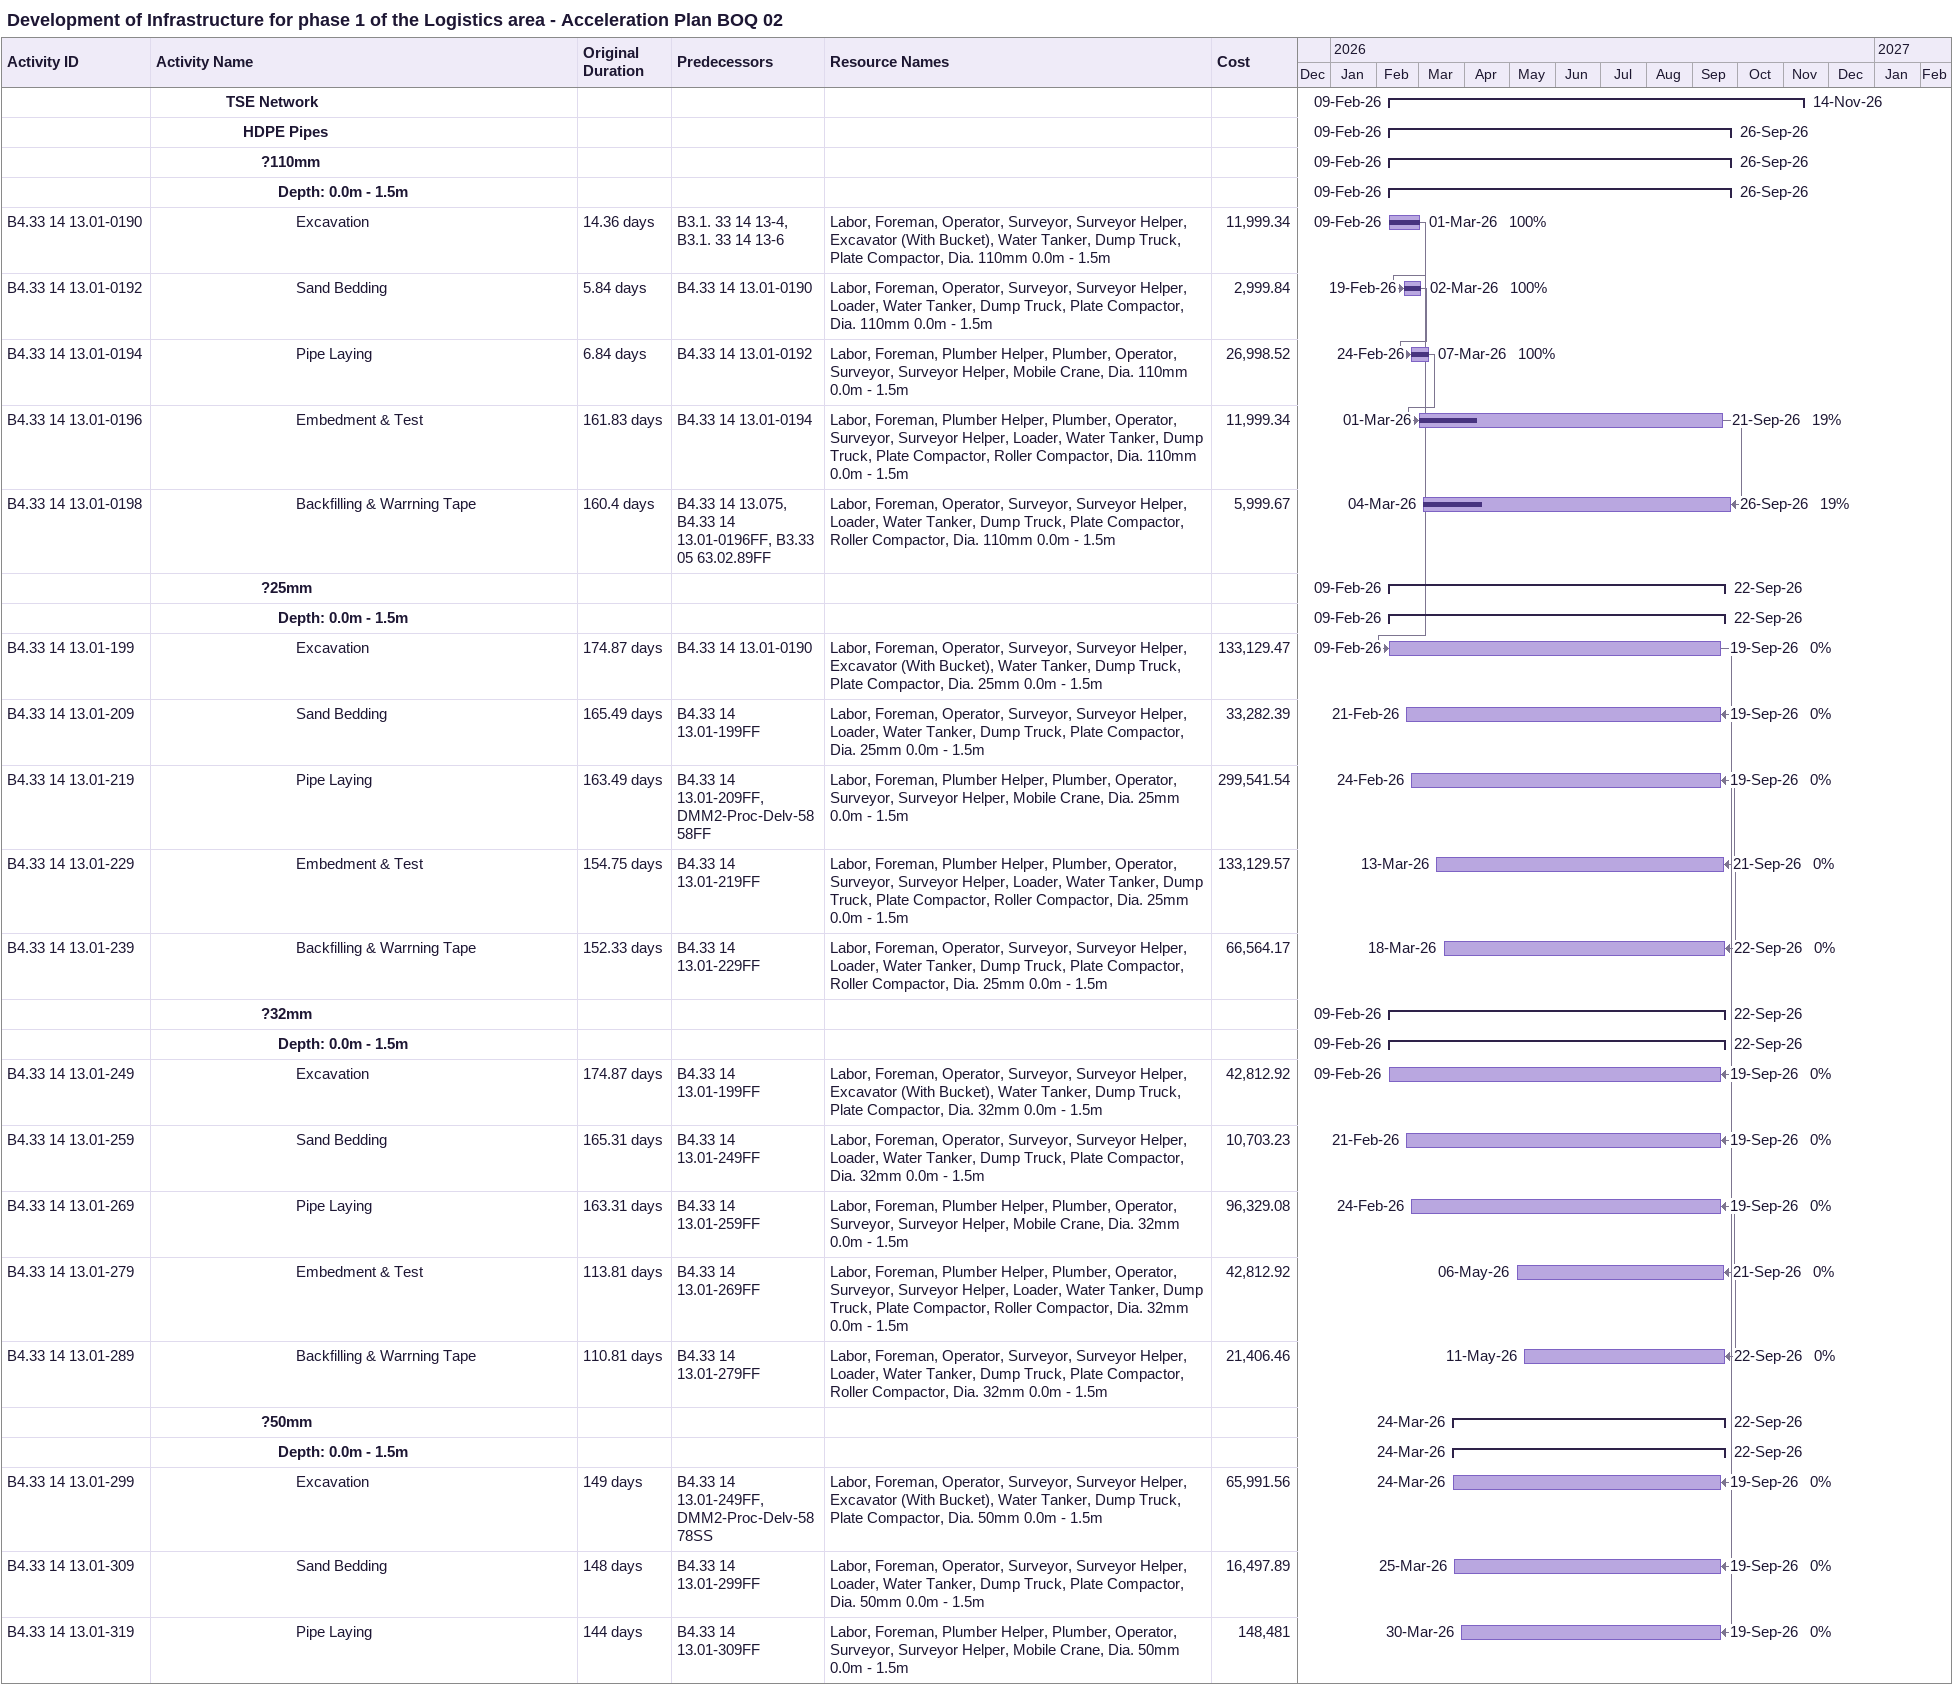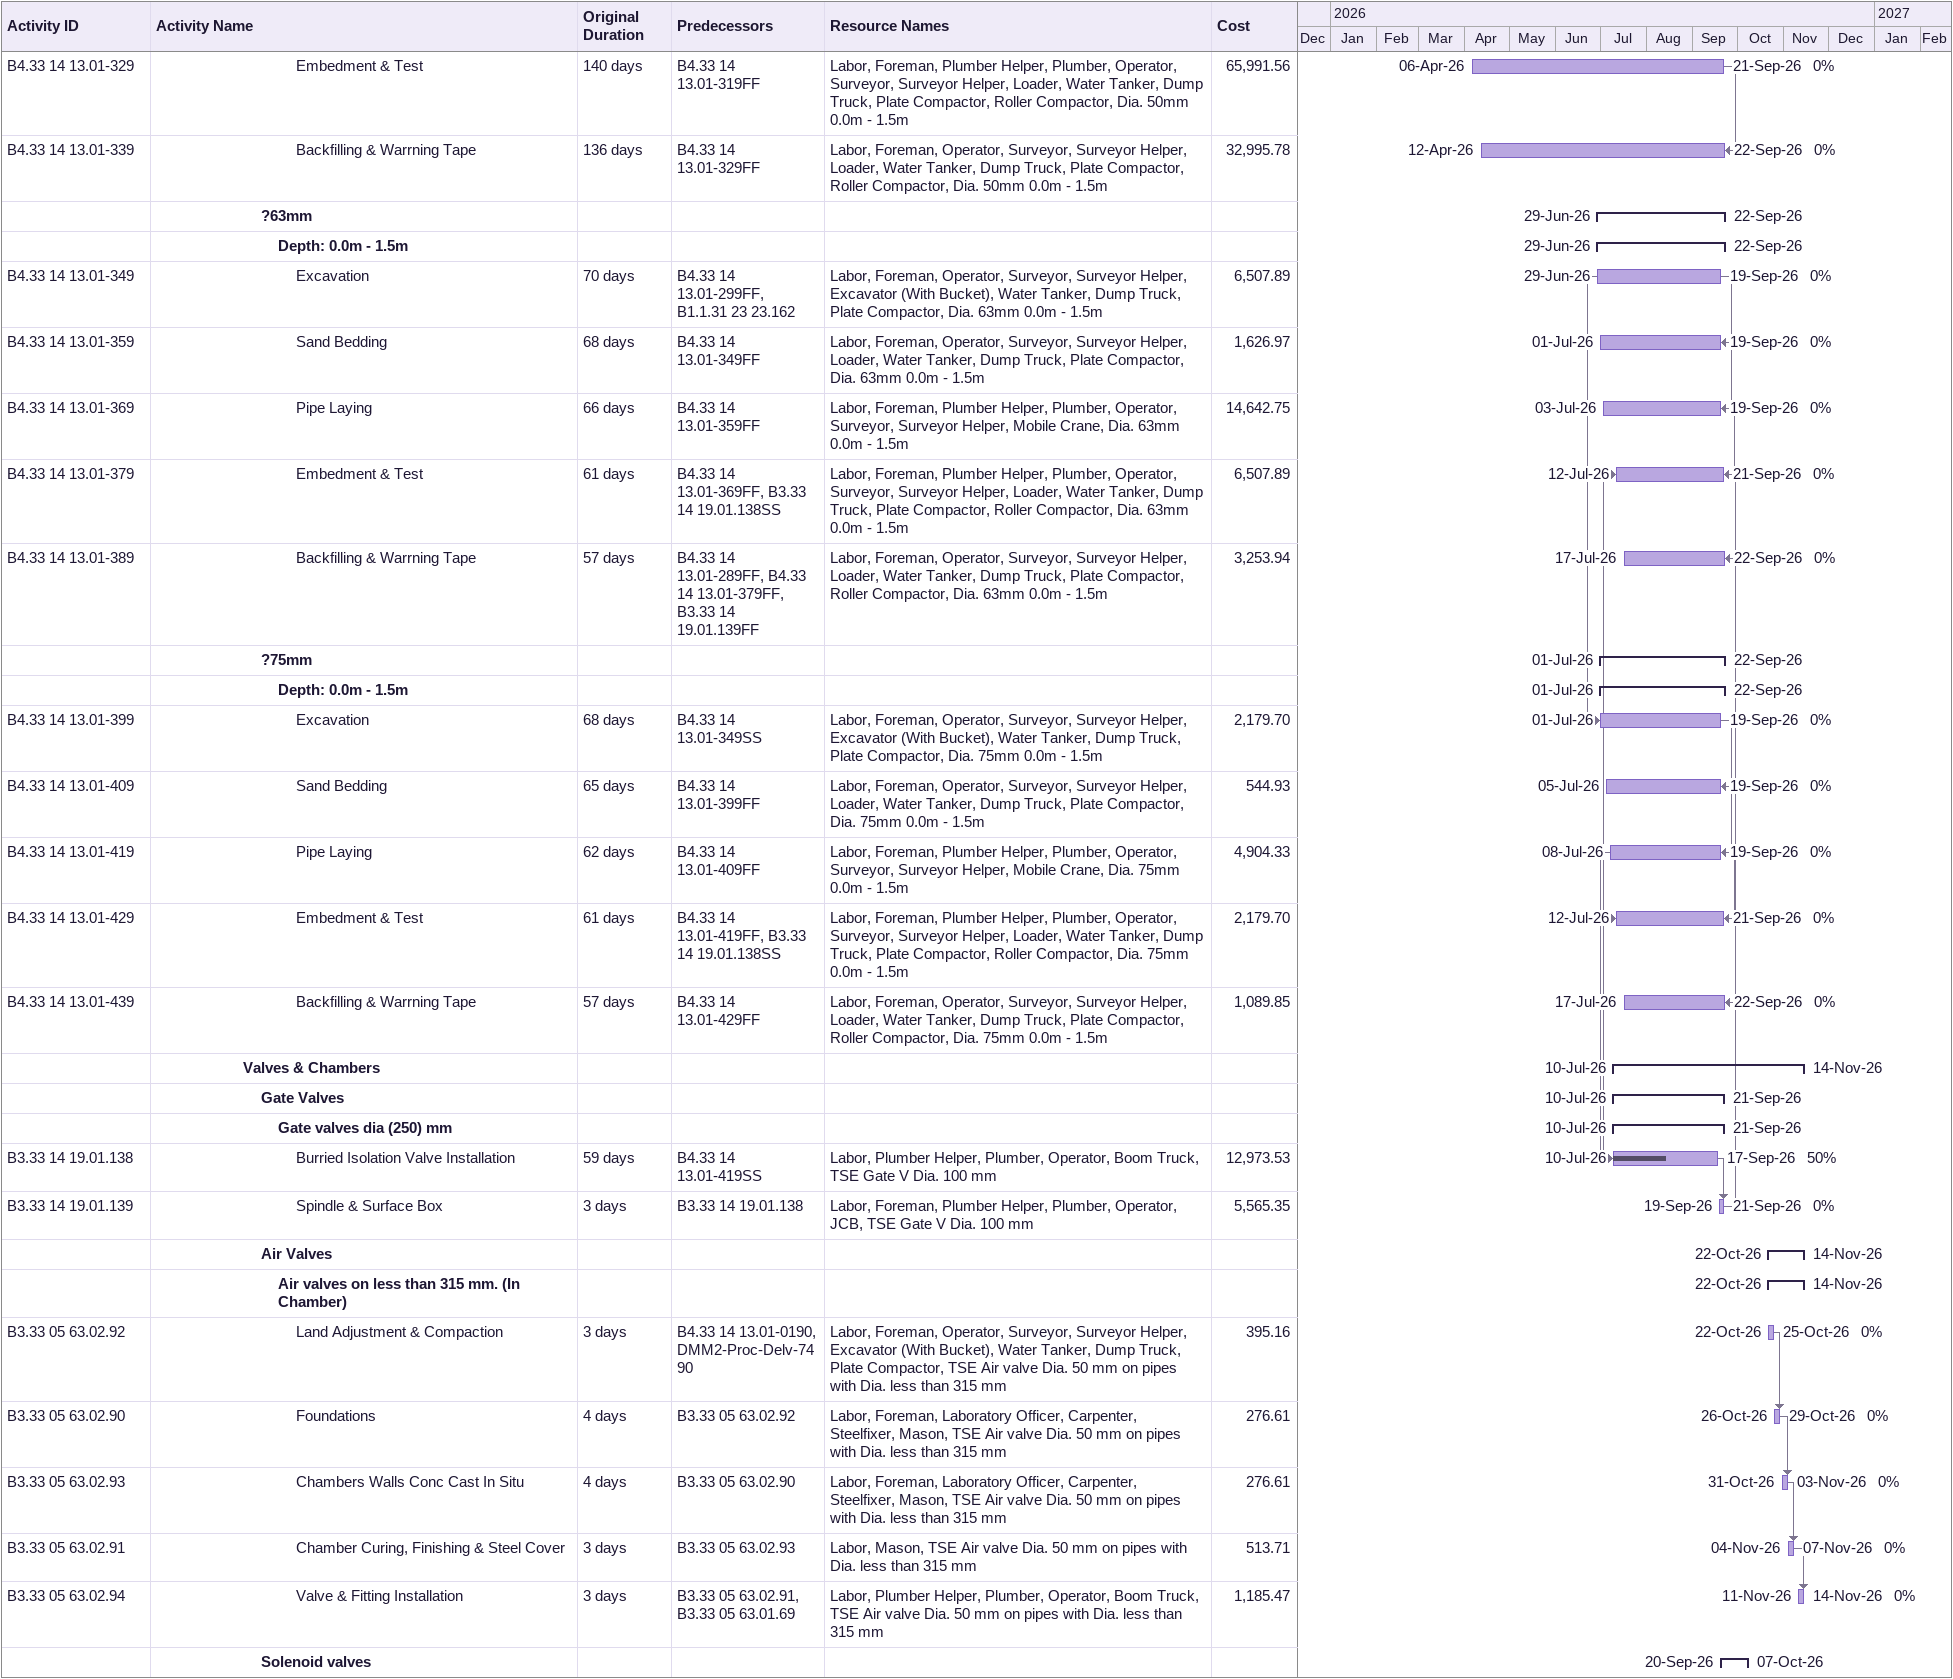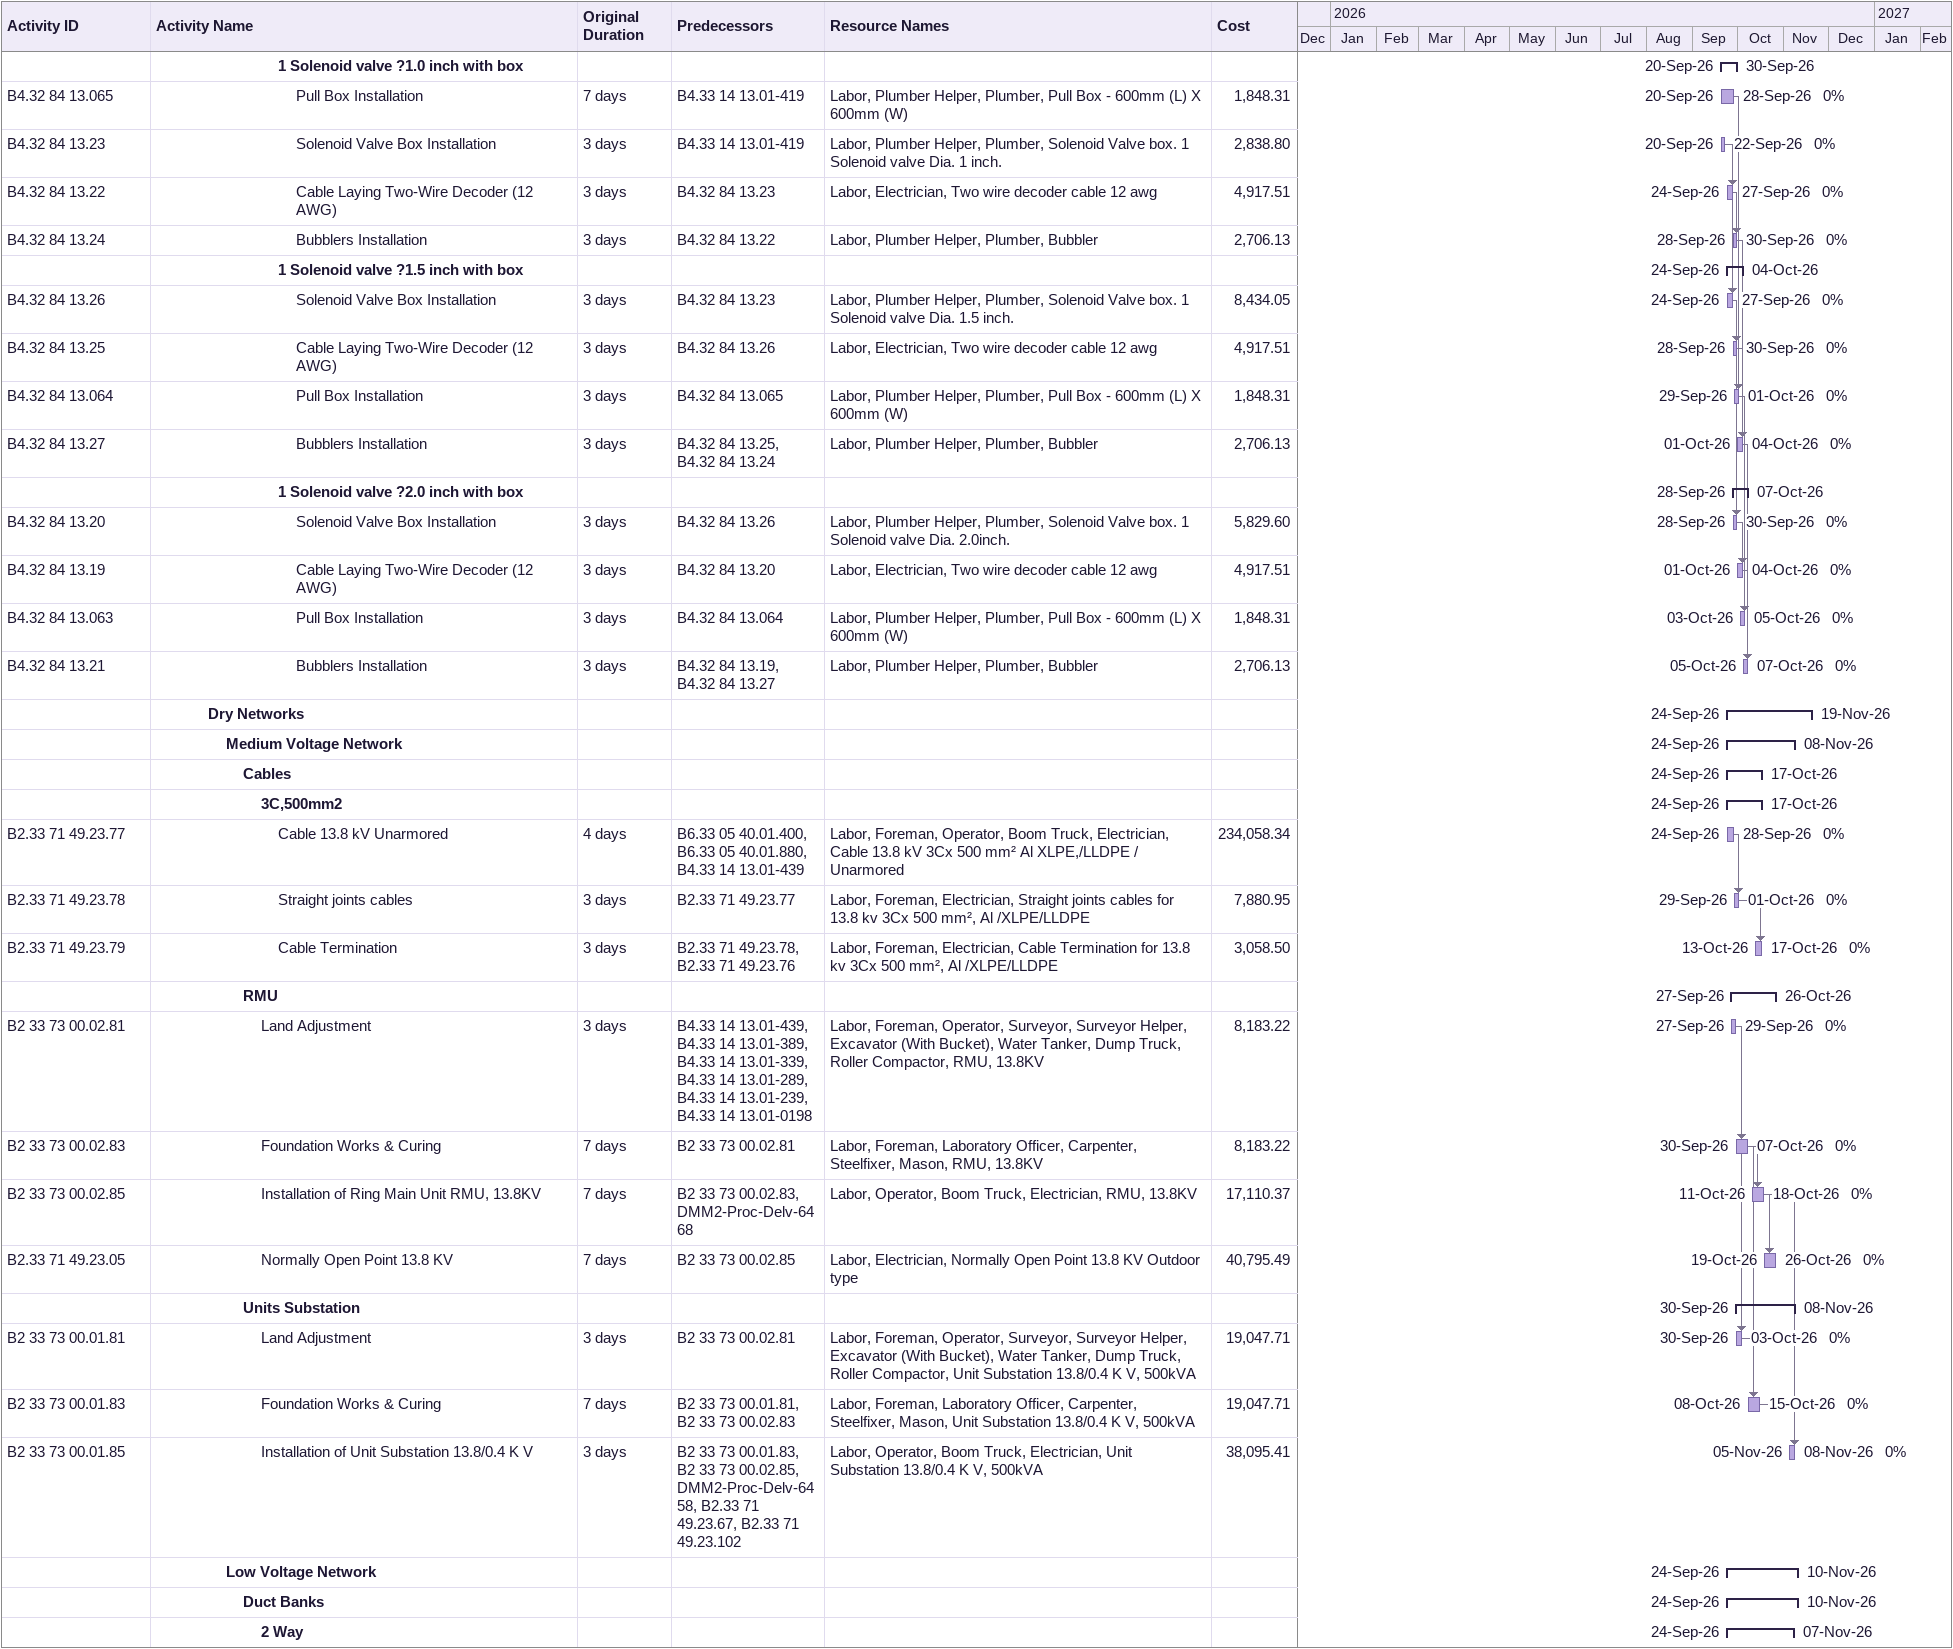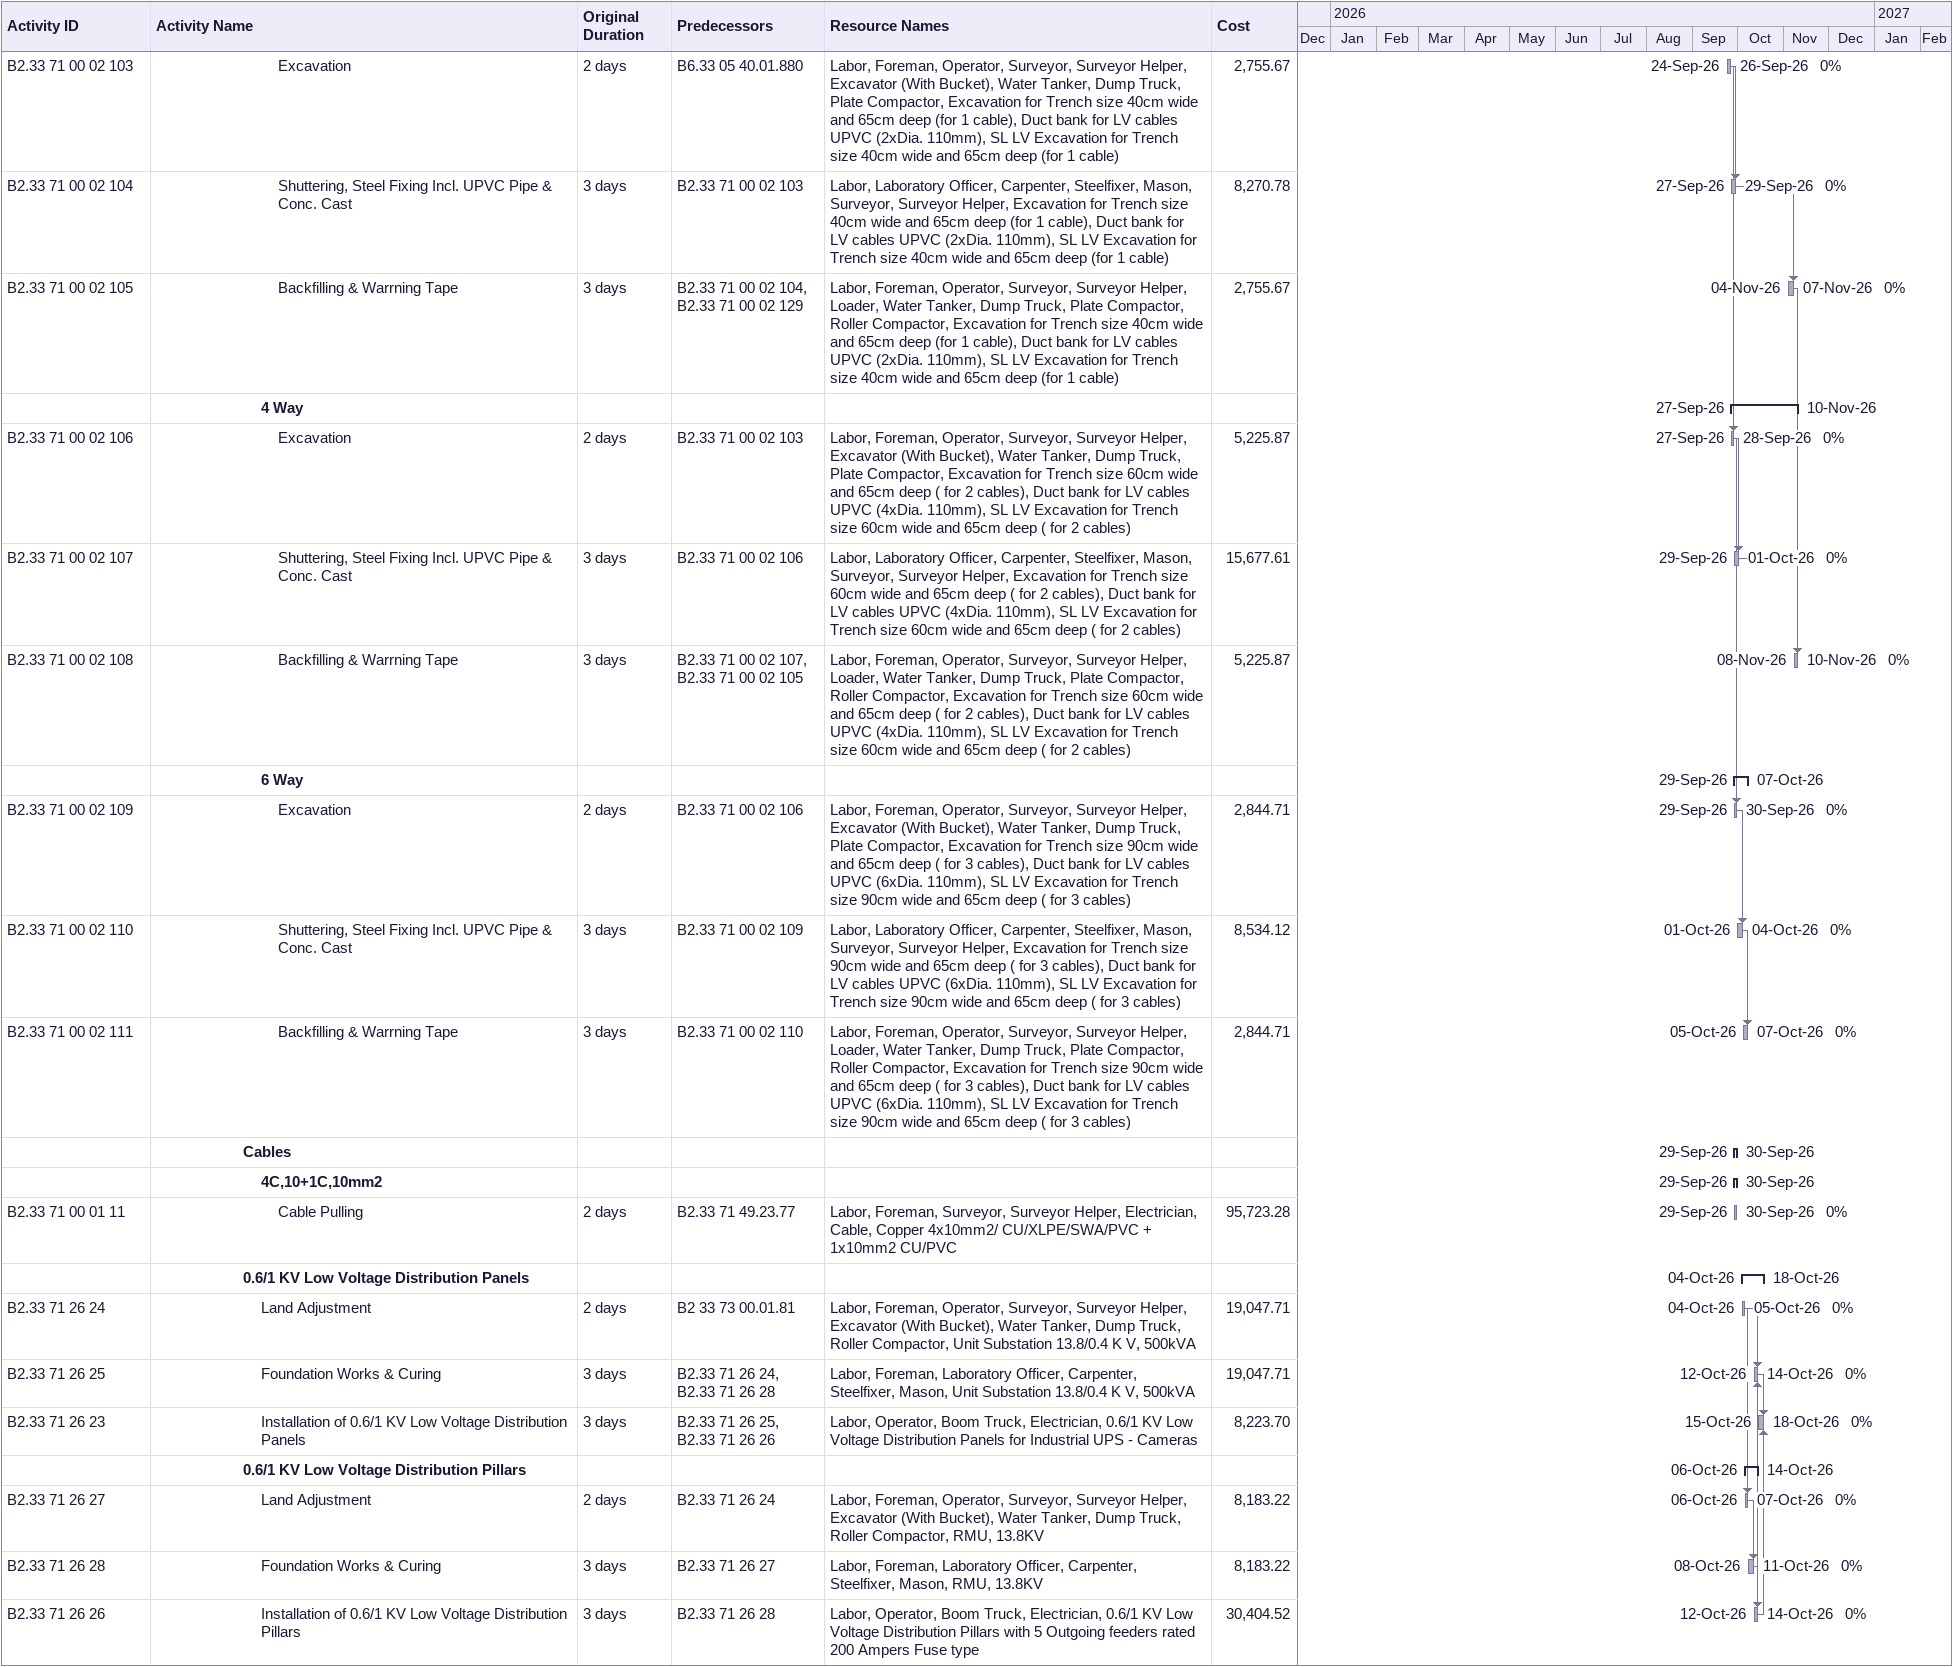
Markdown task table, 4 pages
Development of Infrastructure for phase 1 of the Logistics area - Acceleration Plan BOQ 02

| ID | Level | Task | Original duration | Start | Finish | Predecessors | Resources | % complete | Cost |
|---|---|---|---|---|---|---|---|---|---|
|  | 5 | **TSE Network** |  | 2026-02-09 | 2026-11-14 |  |  |  |  |
|  | 6 | **HDPE Pipes** |  | 2026-02-09 | 2026-09-26 |  |  |  |  |
|  | 7 | **?110mm** |  | 2026-02-09 | 2026-09-26 |  |  |  |  |
|  | 8 | **Depth: 0.0m - 1.5m** |  | 2026-02-09 | 2026-09-26 |  |  |  |  |
| B4.33 14 13.01-0190 | 9 | Excavation | 14.36d | 2026-02-09 | 2026-03-01 | B3.1. 33 14 13-4, B3.1. 33 14 13-6 | Labor, Foreman, Operator, Surveyor, Surveyor Helper, Excavator (With Bucket), Water Tanker, Dump Truck, Plate Compactor, Dia. 110mm 0.0m - 1.5m | 100 | 11999.34 |
| B4.33 14 13.01-0192 | 9 | Sand Bedding | 5.84d | 2026-02-19 | 2026-03-02 | B4.33 14 13.01-0190 | Labor, Foreman, Operator, Surveyor, Surveyor Helper, Loader, Water Tanker, Dump Truck, Plate Compactor, Dia. 110mm 0.0m - 1.5m | 100 | 2999.84 |
| B4.33 14 13.01-0194 | 9 | Pipe Laying | 6.84d | 2026-02-24 | 2026-03-07 | B4.33 14 13.01-0192 | Labor, Foreman, Plumber Helper, Plumber, Operator, Surveyor, Surveyor Helper, Mobile Crane, Dia. 110mm 0.0m - 1.5m | 100 | 26998.52 |
| B4.33 14 13.01-0196 | 9 | Embedment & Test | 161.83d | 2026-03-01 | 2026-09-21 | B4.33 14 13.01-0194 | Labor, Foreman, Plumber Helper, Plumber, Operator, Surveyor, Surveyor Helper, Loader, Water Tanker, Dump Truck, Plate Compactor, Roller Compactor, Dia. 110mm 0.0m - 1.5m | 19 | 11999.34 |
| B4.33 14 13.01-0198 | 9 | Backfilling & Warrning Tape | 160.4d | 2026-03-04 | 2026-09-26 | B4.33 14 13.075, B4.33 14 13.01-0196FF, B3.33 05 63.02.89FF | Labor, Foreman, Operator, Surveyor, Surveyor Helper, Loader, Water Tanker, Dump Truck, Plate Compactor, Roller Compactor, Dia. 110mm 0.0m - 1.5m | 19 | 5999.67 |
|  | 7 | **?25mm** |  | 2026-02-09 | 2026-09-22 |  |  |  |  |
|  | 8 | **Depth: 0.0m - 1.5m** |  | 2026-02-09 | 2026-09-22 |  |  |  |  |
| B4.33 14 13.01-199 | 9 | Excavation | 174.87d | 2026-02-09 | 2026-09-19 | B4.33 14 13.01-0190 | Labor, Foreman, Operator, Surveyor, Surveyor Helper, Excavator (With Bucket), Water Tanker, Dump Truck, Plate Compactor, Dia. 25mm 0.0m - 1.5m | 0 | 133129.47 |
| B4.33 14 13.01-209 | 9 | Sand Bedding | 165.49d | 2026-02-21 | 2026-09-19 | B4.33 14 13.01-199FF | Labor, Foreman, Operator, Surveyor, Surveyor Helper, Loader, Water Tanker, Dump Truck, Plate Compactor, Dia. 25mm 0.0m - 1.5m | 0 | 33282.39 |
| B4.33 14 13.01-219 | 9 | Pipe Laying | 163.49d | 2026-02-24 | 2026-09-19 | B4.33 14 13.01-209FF, DMM2-Proc-Delv-5858FF | Labor, Foreman, Plumber Helper, Plumber, Operator, Surveyor, Surveyor Helper, Mobile Crane, Dia. 25mm 0.0m - 1.5m | 0 | 299541.54 |
| B4.33 14 13.01-229 | 9 | Embedment & Test | 154.75d | 2026-03-13 | 2026-09-21 | B4.33 14 13.01-219FF | Labor, Foreman, Plumber Helper, Plumber, Operator, Surveyor, Surveyor Helper, Loader, Water Tanker, Dump Truck, Plate Compactor, Roller Compactor, Dia. 25mm 0.0m - 1.5m | 0 | 133129.57 |
| B4.33 14 13.01-239 | 9 | Backfilling & Warrning Tape | 152.33d | 2026-03-18 | 2026-09-22 | B4.33 14 13.01-229FF | Labor, Foreman, Operator, Surveyor, Surveyor Helper, Loader, Water Tanker, Dump Truck, Plate Compactor, Roller Compactor, Dia. 25mm 0.0m - 1.5m | 0 | 66564.17 |
|  | 7 | **?32mm** |  | 2026-02-09 | 2026-09-22 |  |  |  |  |
|  | 8 | **Depth: 0.0m - 1.5m** |  | 2026-02-09 | 2026-09-22 |  |  |  |  |
| B4.33 14 13.01-249 | 9 | Excavation | 174.87d | 2026-02-09 | 2026-09-19 | B4.33 14 13.01-199FF | Labor, Foreman, Operator, Surveyor, Surveyor Helper, Excavator (With Bucket), Water Tanker, Dump Truck, Plate Compactor, Dia. 32mm 0.0m - 1.5m | 0 | 42812.92 |
| B4.33 14 13.01-259 | 9 | Sand Bedding | 165.31d | 2026-02-21 | 2026-09-19 | B4.33 14 13.01-249FF | Labor, Foreman, Operator, Surveyor, Surveyor Helper, Loader, Water Tanker, Dump Truck, Plate Compactor, Dia. 32mm 0.0m - 1.5m | 0 | 10703.23 |
| B4.33 14 13.01-269 | 9 | Pipe Laying | 163.31d | 2026-02-24 | 2026-09-19 | B4.33 14 13.01-259FF | Labor, Foreman, Plumber Helper, Plumber, Operator, Surveyor, Surveyor Helper, Mobile Crane, Dia. 32mm 0.0m - 1.5m | 0 | 96329.08 |
| B4.33 14 13.01-279 | 9 | Embedment & Test | 113.81d | 2026-05-06 | 2026-09-21 | B4.33 14 13.01-269FF | Labor, Foreman, Plumber Helper, Plumber, Operator, Surveyor, Surveyor Helper, Loader, Water Tanker, Dump Truck, Plate Compactor, Roller Compactor, Dia. 32mm 0.0m - 1.5m | 0 | 42812.92 |
| B4.33 14 13.01-289 | 9 | Backfilling & Warrning Tape | 110.81d | 2026-05-11 | 2026-09-22 | B4.33 14 13.01-279FF | Labor, Foreman, Operator, Surveyor, Surveyor Helper, Loader, Water Tanker, Dump Truck, Plate Compactor, Roller Compactor, Dia. 32mm 0.0m - 1.5m | 0 | 21406.46 |
|  | 7 | **?50mm** |  | 2026-03-24 | 2026-09-22 |  |  |  |  |
|  | 8 | **Depth: 0.0m - 1.5m** |  | 2026-03-24 | 2026-09-22 |  |  |  |  |
| B4.33 14 13.01-299 | 9 | Excavation | 149d | 2026-03-24 | 2026-09-19 | B4.33 14 13.01-249FF, DMM2-Proc-Delv-5878SS | Labor, Foreman, Operator, Surveyor, Surveyor Helper, Excavator (With Bucket), Water Tanker, Dump Truck, Plate Compactor, Dia. 50mm 0.0m - 1.5m | 0 | 65991.56 |
| B4.33 14 13.01-309 | 9 | Sand Bedding | 148d | 2026-03-25 | 2026-09-19 | B4.33 14 13.01-299FF | Labor, Foreman, Operator, Surveyor, Surveyor Helper, Loader, Water Tanker, Dump Truck, Plate Compactor, Dia. 50mm 0.0m - 1.5m | 0 | 16497.89 |
| B4.33 14 13.01-319 | 9 | Pipe Laying | 144d | 2026-03-30 | 2026-09-19 | B4.33 14 13.01-309FF | Labor, Foreman, Plumber Helper, Plumber, Operator, Surveyor, Surveyor Helper, Mobile Crane, Dia. 50mm 0.0m - 1.5m | 0 | 148481 |
| B4.33 14 13.01-329 | 9 | Embedment & Test | 140d | 2026-04-06 | 2026-09-21 | B4.33 14 13.01-319FF | Labor, Foreman, Plumber Helper, Plumber, Operator, Surveyor, Surveyor Helper, Loader, Water Tanker, Dump Truck, Plate Compactor, Roller Compactor, Dia. 50mm 0.0m - 1.5m | 0 | 65991.56 |
| B4.33 14 13.01-339 | 9 | Backfilling & Warrning Tape | 136d | 2026-04-12 | 2026-09-22 | B4.33 14 13.01-329FF | Labor, Foreman, Operator, Surveyor, Surveyor Helper, Loader, Water Tanker, Dump Truck, Plate Compactor, Roller Compactor, Dia. 50mm 0.0m - 1.5m | 0 | 32995.78 |
|  | 7 | **?63mm** |  | 2026-06-29 | 2026-09-22 |  |  |  |  |
|  | 8 | **Depth: 0.0m - 1.5m** |  | 2026-06-29 | 2026-09-22 |  |  |  |  |
| B4.33 14 13.01-349 | 9 | Excavation | 70d | 2026-06-29 | 2026-09-19 | B4.33 14 13.01-299FF, B1.1.31 23 23.162 | Labor, Foreman, Operator, Surveyor, Surveyor Helper, Excavator (With Bucket), Water Tanker, Dump Truck, Plate Compactor, Dia. 63mm 0.0m - 1.5m | 0 | 6507.89 |
| B4.33 14 13.01-359 | 9 | Sand Bedding | 68d | 2026-07-01 | 2026-09-19 | B4.33 14 13.01-349FF | Labor, Foreman, Operator, Surveyor, Surveyor Helper, Loader, Water Tanker, Dump Truck, Plate Compactor, Dia. 63mm 0.0m - 1.5m | 0 | 1626.97 |
| B4.33 14 13.01-369 | 9 | Pipe Laying | 66d | 2026-07-03 | 2026-09-19 | B4.33 14 13.01-359FF | Labor, Foreman, Plumber Helper, Plumber, Operator, Surveyor, Surveyor Helper, Mobile Crane, Dia. 63mm 0.0m - 1.5m | 0 | 14642.75 |
| B4.33 14 13.01-379 | 9 | Embedment & Test | 61d | 2026-07-12 | 2026-09-21 | B4.33 14 13.01-369FF, B3.33 14 19.01.138SS | Labor, Foreman, Plumber Helper, Plumber, Operator, Surveyor, Surveyor Helper, Loader, Water Tanker, Dump Truck, Plate Compactor, Roller Compactor, Dia. 63mm 0.0m - 1.5m | 0 | 6507.89 |
| B4.33 14 13.01-389 | 9 | Backfilling & Warrning Tape | 57d | 2026-07-17 | 2026-09-22 | B4.33 14 13.01-289FF, B4.33 14 13.01-379FF, B3.33 14 19.01.139FF | Labor, Foreman, Operator, Surveyor, Surveyor Helper, Loader, Water Tanker, Dump Truck, Plate Compactor, Roller Compactor, Dia. 63mm 0.0m - 1.5m | 0 | 3253.94 |
|  | 7 | **?75mm** |  | 2026-07-01 | 2026-09-22 |  |  |  |  |
|  | 8 | **Depth: 0.0m - 1.5m** |  | 2026-07-01 | 2026-09-22 |  |  |  |  |
| B4.33 14 13.01-399 | 9 | Excavation | 68d | 2026-07-01 | 2026-09-19 | B4.33 14 13.01-349SS | Labor, Foreman, Operator, Surveyor, Surveyor Helper, Excavator (With Bucket), Water Tanker, Dump Truck, Plate Compactor, Dia. 75mm 0.0m - 1.5m | 0 | 2179.70 |
| B4.33 14 13.01-409 | 9 | Sand Bedding | 65d | 2026-07-05 | 2026-09-19 | B4.33 14 13.01-399FF | Labor, Foreman, Operator, Surveyor, Surveyor Helper, Loader, Water Tanker, Dump Truck, Plate Compactor, Dia. 75mm 0.0m - 1.5m | 0 | 544.93 |
| B4.33 14 13.01-419 | 9 | Pipe Laying | 62d | 2026-07-08 | 2026-09-19 | B4.33 14 13.01-409FF | Labor, Foreman, Plumber Helper, Plumber, Operator, Surveyor, Surveyor Helper, Mobile Crane, Dia. 75mm 0.0m - 1.5m | 0 | 4904.33 |
| B4.33 14 13.01-429 | 9 | Embedment & Test | 61d | 2026-07-12 | 2026-09-21 | B4.33 14 13.01-419FF, B3.33 14 19.01.138SS | Labor, Foreman, Plumber Helper, Plumber, Operator, Surveyor, Surveyor Helper, Loader, Water Tanker, Dump Truck, Plate Compactor, Roller Compactor, Dia. 75mm 0.0m - 1.5m | 0 | 2179.70 |
| B4.33 14 13.01-439 | 9 | Backfilling & Warrning Tape | 57d | 2026-07-17 | 2026-09-22 | B4.33 14 13.01-429FF | Labor, Foreman, Operator, Surveyor, Surveyor Helper, Loader, Water Tanker, Dump Truck, Plate Compactor, Roller Compactor, Dia. 75mm 0.0m - 1.5m | 0 | 1089.85 |
|  | 6 | **Valves & Chambers** |  | 2026-07-10 | 2026-11-14 |  |  |  |  |
|  | 7 | **Gate Valves** |  | 2026-07-10 | 2026-09-21 |  |  |  |  |
|  | 8 | **Gate valves dia (250) mm** |  | 2026-07-10 | 2026-09-21 |  |  |  |  |
| B3.33 14 19.01.138 | 9 | Burried Isolation Valve Installation | 59d | 2026-07-10 | 2026-09-17 | B4.33 14 13.01-419SS | Labor, Plumber Helper, Plumber, Operator, Boom Truck, TSE Gate V Dia. 100 mm | 50 | 12973.53 |
| B3.33 14 19.01.139 | 9 | Spindle & Surface Box | 3d | 2026-09-19 | 2026-09-21 | B3.33 14 19.01.138 | Labor, Foreman, Plumber Helper, Plumber, Operator, JCB, TSE Gate V Dia. 100 mm | 0 | 5565.35 |
|  | 7 | **Air Valves** |  | 2026-10-22 | 2026-11-14 |  |  |  |  |
|  | 8 | **Air valves on less than 315 mm. (In Chamber)** |  | 2026-10-22 | 2026-11-14 |  |  |  |  |
| B3.33 05 63.02.92 | 9 | Land Adjustment & Compaction | 3d | 2026-10-22 | 2026-10-25 | B4.33 14 13.01-0190, DMM2-Proc-Delv-7490 | Labor, Foreman, Operator, Surveyor, Surveyor Helper, Excavator (With Bucket), Water Tanker, Dump Truck, Plate Compactor, TSE Air valve Dia. 50 mm on pipes with Dia. less than 315 mm | 0 | 395.16 |
| B3.33 05 63.02.90 | 9 | Foundations | 4d | 2026-10-26 | 2026-10-29 | B3.33 05 63.02.92 | Labor, Foreman, Laboratory Officer, Carpenter, Steelfixer, Mason, TSE Air valve Dia. 50 mm on pipes with Dia. less than 315 mm | 0 | 276.61 |
| B3.33 05 63.02.93 | 9 | Chambers Walls Conc Cast In Situ | 4d | 2026-10-31 | 2026-11-03 | B3.33 05 63.02.90 | Labor, Foreman, Laboratory Officer, Carpenter, Steelfixer, Mason, TSE Air valve Dia. 50 mm on pipes with Dia. less than 315 mm | 0 | 276.61 |
| B3.33 05 63.02.91 | 9 | Chamber Curing, Finishing & Steel Cover | 3d | 2026-11-04 | 2026-11-07 | B3.33 05 63.02.93 | Labor, Mason, TSE Air valve Dia. 50 mm on pipes with Dia. less than 315 mm | 0 | 513.71 |
| B3.33 05 63.02.94 | 9 | Valve & Fitting Installation | 3d | 2026-11-11 | 2026-11-14 | B3.33 05 63.02.91, B3.33 05 63.01.69 | Labor, Plumber Helper, Plumber, Operator, Boom Truck, TSE Air valve Dia. 50 mm on pipes with Dia. less than 315 mm | 0 | 1185.47 |
|  | 7 | **Solenoid valves** |  | 2026-09-20 | 2026-10-07 |  |  |  |  |
|  | 8 | **1 Solenoid valve ?1.0 inch with box** |  | 2026-09-20 | 2026-09-30 |  |  |  |  |
| B4.32 84 13.065 | 9 | Pull Box Installation | 7d | 2026-09-20 | 2026-09-28 | B4.33 14 13.01-419 | Labor, Plumber Helper, Plumber, Pull Box - 600mm (L) X 600mm (W) | 0 | 1848.31 |
| B4.32 84 13.23 | 9 | Solenoid Valve Box Installation | 3d | 2026-09-20 | 2026-09-22 | B4.33 14 13.01-419 | Labor, Plumber Helper, Plumber, Solenoid Valve box. 1 Solenoid valve Dia. 1 inch. | 0 | 2838.80 |
| B4.32 84 13.22 | 9 | Cable Laying Two-Wire Decoder (12 AWG) | 3d | 2026-09-24 | 2026-09-27 | B4.32 84 13.23 | Labor, Electrician, Two wire decoder cable 12 awg | 0 | 4917.51 |
| B4.32 84 13.24 | 9 | Bubblers Installation | 3d | 2026-09-28 | 2026-09-30 | B4.32 84 13.22 | Labor, Plumber Helper, Plumber, Bubbler | 0 | 2706.13 |
|  | 8 | **1 Solenoid valve ?1.5 inch with box** |  | 2026-09-24 | 2026-10-04 |  |  |  |  |
| B4.32 84 13.26 | 9 | Solenoid Valve Box Installation | 3d | 2026-09-24 | 2026-09-27 | B4.32 84 13.23 | Labor, Plumber Helper, Plumber, Solenoid Valve box. 1 Solenoid valve Dia. 1.5 inch. | 0 | 8434.05 |
| B4.32 84 13.25 | 9 | Cable Laying Two-Wire Decoder (12 AWG) | 3d | 2026-09-28 | 2026-09-30 | B4.32 84 13.26 | Labor, Electrician, Two wire decoder cable 12 awg | 0 | 4917.51 |
| B4.32 84 13.064 | 9 | Pull Box Installation | 3d | 2026-09-29 | 2026-10-01 | B4.32 84 13.065 | Labor, Plumber Helper, Plumber, Pull Box - 600mm (L) X 600mm (W) | 0 | 1848.31 |
| B4.32 84 13.27 | 9 | Bubblers Installation | 3d | 2026-10-01 | 2026-10-04 | B4.32 84 13.25, B4.32 84 13.24 | Labor, Plumber Helper, Plumber, Bubbler | 0 | 2706.13 |
|  | 8 | **1 Solenoid valve ?2.0 inch with box** |  | 2026-09-28 | 2026-10-07 |  |  |  |  |
| B4.32 84 13.20 | 9 | Solenoid Valve Box Installation | 3d | 2026-09-28 | 2026-09-30 | B4.32 84 13.26 | Labor, Plumber Helper, Plumber, Solenoid Valve box. 1 Solenoid valve Dia. 2.0inch. | 0 | 5829.60 |
| B4.32 84 13.19 | 9 | Cable Laying Two-Wire Decoder (12 AWG) | 3d | 2026-10-01 | 2026-10-04 | B4.32 84 13.20 | Labor, Electrician, Two wire decoder cable 12 awg | 0 | 4917.51 |
| B4.32 84 13.063 | 9 | Pull Box Installation | 3d | 2026-10-03 | 2026-10-05 | B4.32 84 13.064 | Labor, Plumber Helper, Plumber, Pull Box - 600mm (L) X 600mm (W) | 0 | 1848.31 |
| B4.32 84 13.21 | 9 | Bubblers Installation | 3d | 2026-10-05 | 2026-10-07 | B4.32 84 13.19, B4.32 84 13.27 | Labor, Plumber Helper, Plumber, Bubbler | 0 | 2706.13 |
|  | 4 | **Dry Networks** |  | 2026-09-24 | 2026-11-19 |  |  |  |  |
|  | 5 | **Medium Voltage Network** |  | 2026-09-24 | 2026-11-08 |  |  |  |  |
|  | 6 | **Cables** |  | 2026-09-24 | 2026-10-17 |  |  |  |  |
|  | 7 | **3C,500mm2** |  | 2026-09-24 | 2026-10-17 |  |  |  |  |
| B2.33 71 49.23.77 | 8 | Cable 13.8 kV Unarmored | 4d | 2026-09-24 | 2026-09-28 | B6.33 05 40.01.400, B6.33 05 40.01.880, B4.33 14 13.01-439 | Labor, Foreman, Operator, Boom Truck, Electrician, Cable 13.8 kV 3Cx 500 mm² Al XLPE,/LLDPE / Unarmored | 0 | 234058.34 |
| B2.33 71 49.23.78 | 8 | Straight joints cables | 3d | 2026-09-29 | 2026-10-01 | B2.33 71 49.23.77 | Labor, Foreman, Electrician, Straight joints cables for 13.8 kv 3Cx 500 mm², Al /XLPE/LLDPE | 0 | 7880.95 |
| B2.33 71 49.23.79 | 8 | Cable Termination | 3d | 2026-10-13 | 2026-10-17 | B2.33 71 49.23.78, B2.33 71 49.23.76 | Labor, Foreman, Electrician, Cable Termination for 13.8 kv 3Cx 500 mm², Al /XLPE/LLDPE | 0 | 3058.50 |
|  | 6 | **RMU** |  | 2026-09-27 | 2026-10-26 |  |  |  |  |
| B2 33 73 00.02.81 | 7 | Land Adjustment | 3d | 2026-09-27 | 2026-09-29 | B4.33 14 13.01-439, B4.33 14 13.01-389, B4.33 14 13.01-339, B4.33 14 13.01-289, B4.33 14 13.01-239, B4.33 14 13.01-0198 | Labor, Foreman, Operator, Surveyor, Surveyor Helper, Excavator (With Bucket), Water Tanker, Dump Truck, Roller Compactor, RMU, 13.8KV | 0 | 8183.22 |
| B2 33 73 00.02.83 | 7 | Foundation Works & Curing | 7d | 2026-09-30 | 2026-10-07 | B2 33 73 00.02.81 | Labor, Foreman, Laboratory Officer, Carpenter, Steelfixer, Mason, RMU, 13.8KV | 0 | 8183.22 |
| B2 33 73 00.02.85 | 7 | Installation of Ring Main Unit RMU, 13.8KV | 7d | 2026-10-11 | 2026-10-18 | B2 33 73 00.02.83, DMM2-Proc-Delv-6468 | Labor, Operator, Boom Truck, Electrician, RMU, 13.8KV | 0 | 17110.37 |
| B2.33 71 49.23.05 | 7 | Normally Open Point 13.8 KV | 7d | 2026-10-19 | 2026-10-26 | B2 33 73 00.02.85 | Labor, Electrician, Normally Open Point 13.8 KV Outdoor type | 0 | 40795.49 |
|  | 6 | **Units Substation** |  | 2026-09-30 | 2026-11-08 |  |  |  |  |
| B2 33 73 00.01.81 | 7 | Land Adjustment | 3d | 2026-09-30 | 2026-10-03 | B2 33 73 00.02.81 | Labor, Foreman, Operator, Surveyor, Surveyor Helper, Excavator (With Bucket), Water Tanker, Dump Truck, Roller Compactor, Unit Substation 13.8/0.4 K V, 500kVA | 0 | 19047.71 |
| B2 33 73 00.01.83 | 7 | Foundation Works & Curing | 7d | 2026-10-08 | 2026-10-15 | B2 33 73 00.01.81, B2 33 73 00.02.83 | Labor, Foreman, Laboratory Officer, Carpenter, Steelfixer, Mason, Unit Substation 13.8/0.4 K V, 500kVA | 0 | 19047.71 |
| B2 33 73 00.01.85 | 7 | Installation of Unit Substation 13.8/0.4 K V | 3d | 2026-11-05 | 2026-11-08 | B2 33 73 00.01.83, B2 33 73 00.02.85, DMM2-Proc-Delv-6458, B2.33 71 49.23.67, B2.33 71 49.23.102 | Labor, Operator, Boom Truck, Electrician, Unit Substation 13.8/0.4 K V, 500kVA | 0 | 38095.41 |
|  | 5 | **Low Voltage Network** |  | 2026-09-24 | 2026-11-10 |  |  |  |  |
|  | 6 | **Duct Banks** |  | 2026-09-24 | 2026-11-10 |  |  |  |  |
|  | 7 | **2 Way** |  | 2026-09-24 | 2026-11-07 |  |  |  |  |
| B2.33 71 00 02 103 | 8 | Excavation | 2d | 2026-09-24 | 2026-09-26 | B6.33 05 40.01.880 | Labor, Foreman, Operator, Surveyor, Surveyor Helper, Excavator (With Bucket), Water Tanker, Dump Truck, Plate Compactor, Excavation for Trench size 40cm wide and 65cm deep (for 1 cable), Duct bank for LV cables UPVC (2xDia. 110mm), SL LV Excavation for Trench size 40cm wide and 65cm deep (for 1 cable) | 0 | 2755.67 |
| B2.33 71 00 02 104 | 8 | Shuttering, Steel Fixing Incl. UPVC Pipe & Conc. Cast | 3d | 2026-09-27 | 2026-09-29 | B2.33 71 00 02 103 | Labor, Laboratory Officer, Carpenter, Steelfixer, Mason, Surveyor, Surveyor Helper, Excavation for Trench size 40cm wide and 65cm deep (for 1 cable), Duct bank for LV cables UPVC (2xDia. 110mm), SL LV Excavation for Trench size 40cm wide and 65cm deep (for 1 cable) | 0 | 8270.78 |
| B2.33 71 00 02 105 | 8 | Backfilling & Warrning Tape | 3d | 2026-11-04 | 2026-11-07 | B2.33 71 00 02 104, B2.33 71 00 02 129 | Labor, Foreman, Operator, Surveyor, Surveyor Helper, Loader, Water Tanker, Dump Truck, Plate Compactor, Roller Compactor, Excavation for Trench size 40cm wide and 65cm deep (for 1 cable), Duct bank for LV cables UPVC (2xDia. 110mm), SL LV Excavation for Trench size 40cm wide and 65cm deep (for 1 cable) | 0 | 2755.67 |
|  | 7 | **4 Way** |  | 2026-09-27 | 2026-11-10 |  |  |  |  |
| B2.33 71 00 02 106 | 8 | Excavation | 2d | 2026-09-27 | 2026-09-28 | B2.33 71 00 02 103 | Labor, Foreman, Operator, Surveyor, Surveyor Helper, Excavator (With Bucket), Water Tanker, Dump Truck, Plate Compactor, Excavation for Trench size 60cm wide and 65cm deep ( for 2 cables), Duct bank for LV cables UPVC (4xDia. 110mm), SL LV Excavation for Trench size 60cm wide and 65cm deep ( for 2 cables) | 0 | 5225.87 |
| B2.33 71 00 02 107 | 8 | Shuttering, Steel Fixing Incl. UPVC Pipe & Conc. Cast | 3d | 2026-09-29 | 2026-10-01 | B2.33 71 00 02 106 | Labor, Laboratory Officer, Carpenter, Steelfixer, Mason, Surveyor, Surveyor Helper, Excavation for Trench size 60cm wide and 65cm deep ( for 2 cables), Duct bank for LV cables UPVC (4xDia. 110mm), SL LV Excavation for Trench size 60cm wide and 65cm deep ( for 2 cables) | 0 | 15677.61 |
| B2.33 71 00 02 108 | 8 | Backfilling & Warrning Tape | 3d | 2026-11-08 | 2026-11-10 | B2.33 71 00 02 107, B2.33 71 00 02 105 | Labor, Foreman, Operator, Surveyor, Surveyor Helper, Loader, Water Tanker, Dump Truck, Plate Compactor, Roller Compactor, Excavation for Trench size 60cm wide and 65cm deep ( for 2 cables), Duct bank for LV cables UPVC (4xDia. 110mm), SL LV Excavation for Trench size 60cm wide and 65cm deep ( for 2 cables) | 0 | 5225.87 |
|  | 7 | **6 Way** |  | 2026-09-29 | 2026-10-07 |  |  |  |  |
| B2.33 71 00 02 109 | 8 | Excavation | 2d | 2026-09-29 | 2026-09-30 | B2.33 71 00 02 106 | Labor, Foreman, Operator, Surveyor, Surveyor Helper, Excavator (With Bucket), Water Tanker, Dump Truck, Plate Compactor, Excavation for Trench size 90cm wide and 65cm deep ( for 3 cables), Duct bank for LV cables UPVC (6xDia. 110mm), SL LV Excavation for Trench size 90cm wide and 65cm deep ( for 3 cables) | 0 | 2844.71 |
| B2.33 71 00 02 110 | 8 | Shuttering, Steel Fixing Incl. UPVC Pipe & Conc. Cast | 3d | 2026-10-01 | 2026-10-04 | B2.33 71 00 02 109 | Labor, Laboratory Officer, Carpenter, Steelfixer, Mason, Surveyor, Surveyor Helper, Excavation for Trench size 90cm wide and 65cm deep ( for 3 cables), Duct bank for LV cables UPVC (6xDia. 110mm), SL LV Excavation for Trench size 90cm wide and 65cm deep ( for 3 cables) | 0 | 8534.12 |
| B2.33 71 00 02 111 | 8 | Backfilling & Warrning Tape | 3d | 2026-10-05 | 2026-10-07 | B2.33 71 00 02 110 | Labor, Foreman, Operator, Surveyor, Surveyor Helper, Loader, Water Tanker, Dump Truck, Plate Compactor, Roller Compactor, Excavation for Trench size 90cm wide and 65cm deep ( for 3 cables), Duct bank for LV cables UPVC (6xDia. 110mm), SL LV Excavation for Trench size 90cm wide and 65cm deep ( for 3 cables) | 0 | 2844.71 |
|  | 6 | **Cables** |  | 2026-09-29 | 2026-09-30 |  |  |  |  |
|  | 7 | **4C,10+1C,10mm2** |  | 2026-09-29 | 2026-09-30 |  |  |  |  |
| B2.33 71 00 01 11 | 8 | Cable Pulling | 2d | 2026-09-29 | 2026-09-30 | B2.33 71 49.23.77 | Labor, Foreman, Surveyor, Surveyor Helper, Electrician, Cable, Copper 4x10mm2/ CU/XLPE/SWA/PVC + 1x10mm2 CU/PVC | 0 | 95723.28 |
|  | 6 | **0.6/1 KV Low Voltage Distribution Panels** |  | 2026-10-04 | 2026-10-18 |  |  |  |  |
| B2.33 71 26 24 | 7 | Land Adjustment | 2d | 2026-10-04 | 2026-10-05 | B2 33 73 00.01.81 | Labor, Foreman, Operator, Surveyor, Surveyor Helper, Excavator (With Bucket), Water Tanker, Dump Truck, Roller Compactor, Unit Substation 13.8/0.4 K V, 500kVA | 0 | 19047.71 |
| B2.33 71 26 25 | 7 | Foundation Works & Curing | 3d | 2026-10-12 | 2026-10-14 | B2.33 71 26 24, B2.33 71 26 28 | Labor, Foreman, Laboratory Officer, Carpenter, Steelfixer, Mason, Unit Substation 13.8/0.4 K V, 500kVA | 0 | 19047.71 |
| B2.33 71 26 23 | 7 | Installation of 0.6/1 KV Low Voltage Distribution Panels | 3d | 2026-10-15 | 2026-10-18 | B2.33 71 26 25, B2.33 71 26 26 | Labor, Operator, Boom Truck, Electrician, 0.6/1 KV Low Voltage Distribution Panels for Industrial UPS - Cameras | 0 | 8223.70 |
|  | 6 | **0.6/1 KV Low Voltage Distribution Pillars** |  | 2026-10-06 | 2026-10-14 |  |  |  |  |
| B2.33 71 26 27 | 7 | Land Adjustment | 2d | 2026-10-06 | 2026-10-07 | B2.33 71 26 24 | Labor, Foreman, Operator, Surveyor, Surveyor Helper, Excavator (With Bucket), Water Tanker, Dump Truck, Roller Compactor, RMU, 13.8KV | 0 | 8183.22 |
| B2.33 71 26 28 | 7 | Foundation Works & Curing | 3d | 2026-10-08 | 2026-10-11 | B2.33 71 26 27 | Labor, Foreman, Laboratory Officer, Carpenter, Steelfixer, Mason, RMU, 13.8KV | 0 | 8183.22 |
| B2.33 71 26 26 | 7 | Installation of 0.6/1 KV Low Voltage Distribution Pillars | 3d | 2026-10-12 | 2026-10-14 | B2.33 71 26 28 | Labor, Operator, Boom Truck, Electrician, 0.6/1 KV Low Voltage Distribution Pillars with 5 Outgoing feeders rated 200 Ampers Fuse type | 0 | 30404.52 |
